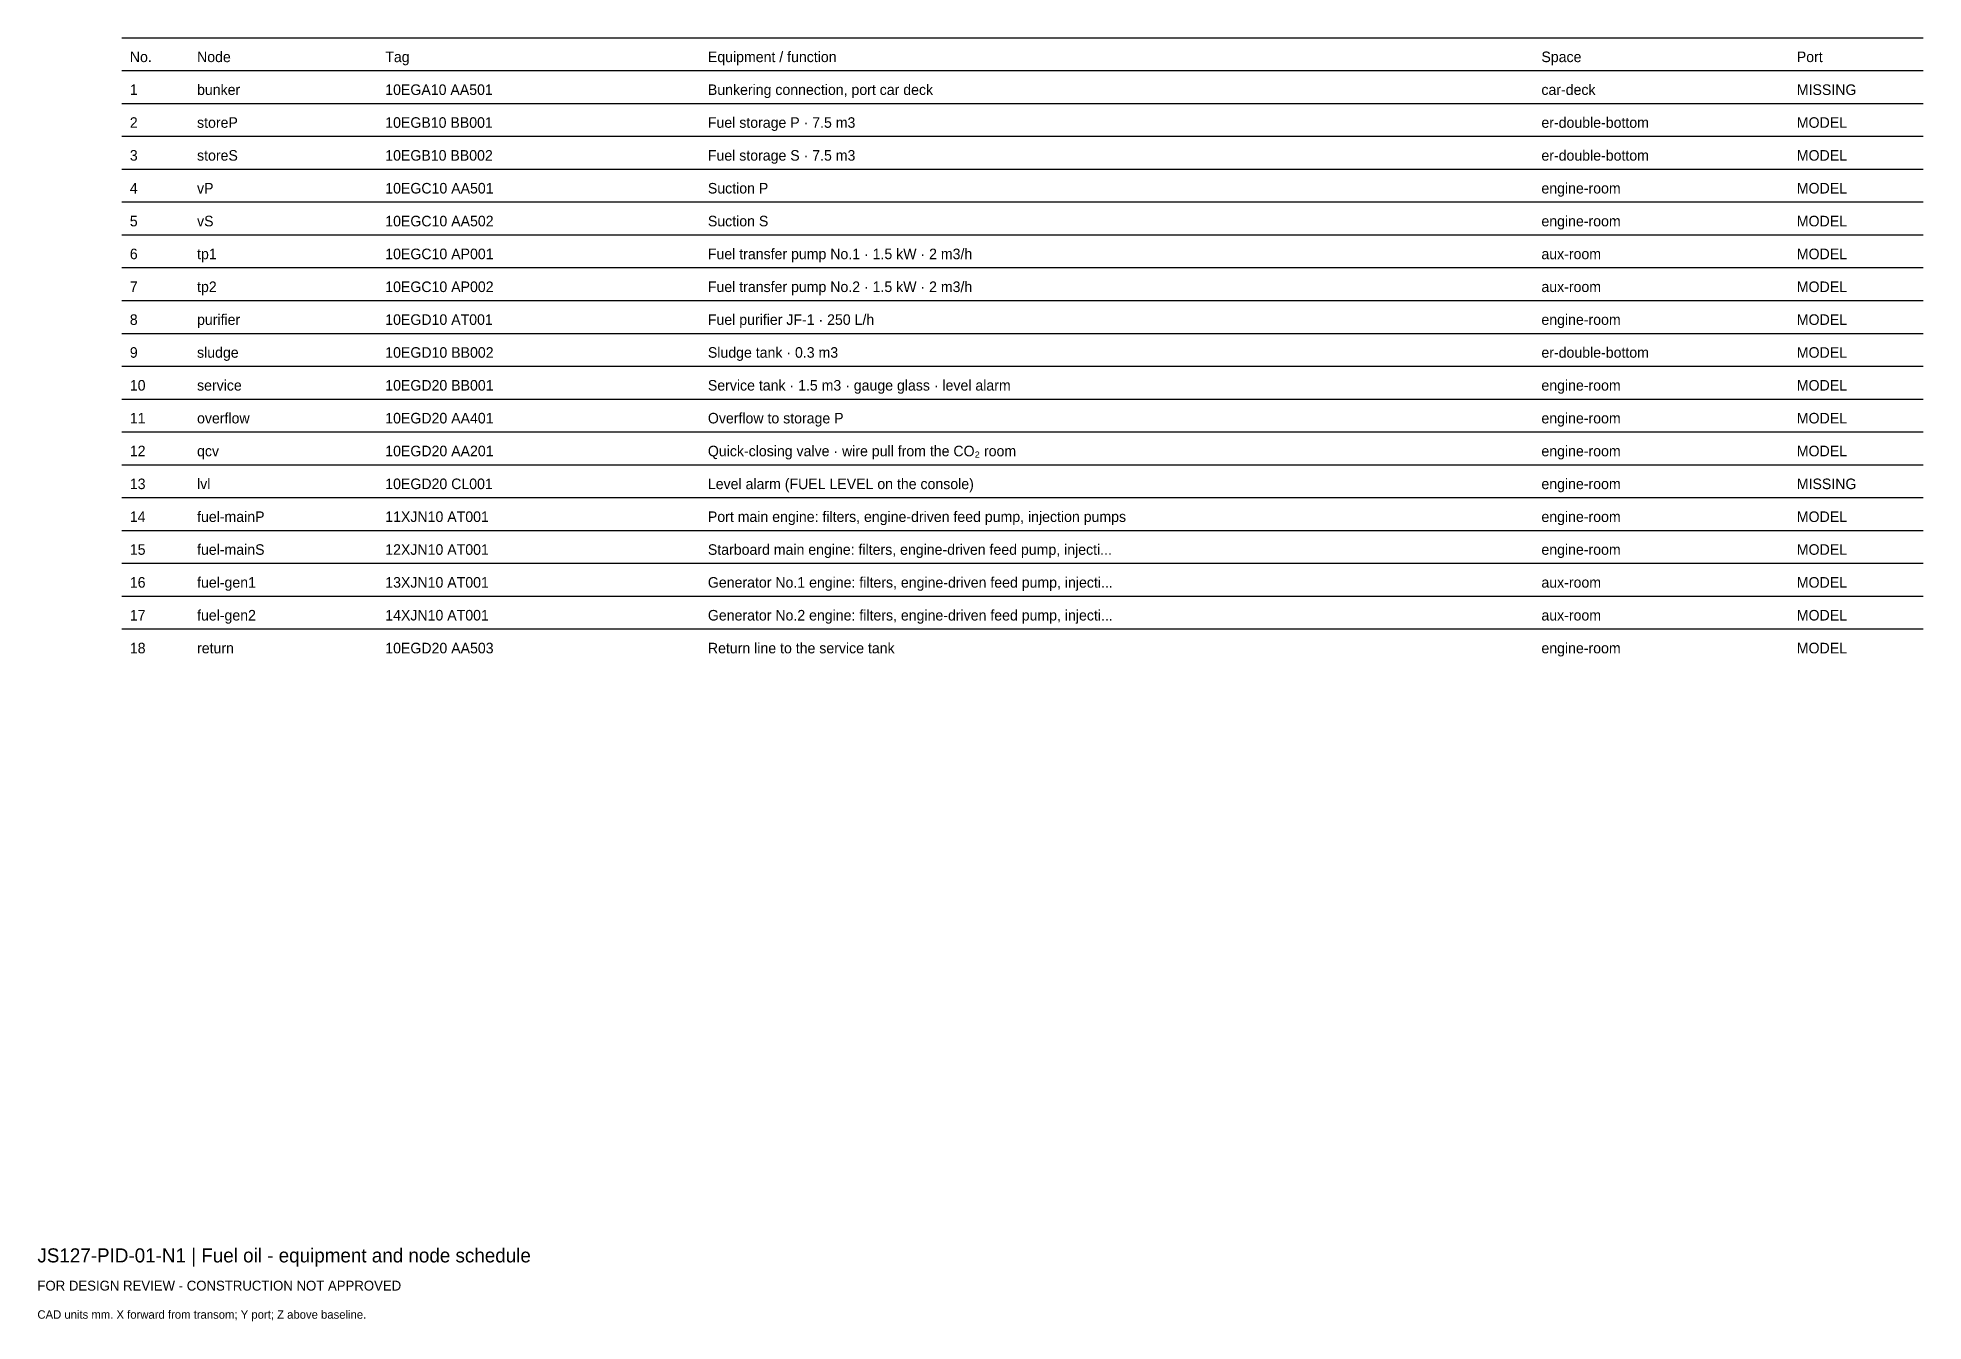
# Model space of a CAD drawing. Header units: millimetres. Extents: x 0 to 402, y -25 to 249.
import ezdxf

# ---------------------------------------------------------------- set-up
doc = ezdxf.new("R2010")
doc.units = ezdxf.units.MM
doc.layers.add('ANNOTATION', color=7, linetype='Continuous')
doc.layers.add('GEOMETRY', color=7, linetype='Continuous')

msp = doc.modelspace()

# ---------------------------------------------------------------- linework, layer by layer
at = {"layer": 'GEOMETRY'}
for p, q in [((18, 249), (402, 249)), ((18, 242), (402, 242)), ((18, 235), (402, 235)), ((18, 228), (402, 228)), ((18, 221), (402, 221)), ((18, 214), (402, 214)), ((18, 207), (402, 207)), ((18, 200), (402, 200)), ((18, 193), (402, 193)), ((18, 186), (402, 186)), ((18, 179), (402, 179)), ((18, 172), (402, 172)), ((18, 165), (402, 165)), ((18, 158), (402, 158)), ((18, 151), (402, 151)), ((18, 144), (402, 144)), ((18, 137), (402, 137)), ((18, 130), (402, 130)), ((18, 123), (402, 123))]:
    msp.add_line(p, q, dxfattribs=at)

# ---------------------------------------------------------------- texts
at = {"layer": 'ANNOTATION'}
for s, height, p in [('No.', 2.25, (19.7, 243.8)), ('Node', 2.25, (34.03, 243.8)), ('Tag', 2.25, (74.15, 243.8)), ('Equipment / function', 2.25, (142.92, 243.8)), ('Space', 2.25, (320.6, 243.8)), ('Port', 2.25, (375.04, 243.8)), ('1', 2.25, (19.7, 236.8)), ('bunker', 2.25, (34.03, 236.8)), ('10EGA10 AA501', 2.25, (74.15, 236.8)), ('Bunkering connection, port car deck', 2.25, (142.92, 236.8)), ('car-deck', 2.25, (320.6, 236.8)), ('MISSING', 2.25, (375.04, 236.8)), ('2', 2.25, (19.7, 229.8)), ('storeP', 2.25, (34.03, 229.8)), ('10EGB10 BB001', 2.25, (74.15, 229.8)), ('Fuel storage P · 7.5 m3', 2.25, (142.92, 229.8)), ('er-double-bottom', 2.25, (320.6, 229.8)), ('MODEL', 2.25, (375.04, 229.8)), ('Fuel storage S · 7.5 m3', 2.25, (142.92, 222.8)), ('er-double-bottom', 2.25, (320.6, 222.8)), ('3', 2.25, (19.7, 222.8)), ('storeS', 2.25, (34.03, 222.8)), ('10EGB10 BB002', 2.25, (74.15, 222.8)), ('MODEL', 2.25, (375.04, 222.8)), ('4', 2.25, (19.7, 215.8)), ('vP', 2.25, (34.03, 215.8)), ('10EGC10 AA501', 2.25, (74.15, 215.8)), ('Suction P', 2.25, (142.92, 215.8)), ('engine-room', 2.25, (320.6, 215.8)), ('MODEL', 2.25, (375.04, 215.8)), ('5', 2.25, (19.7, 208.8)), ('vS', 2.25, (34.03, 208.8)), ('10EGC10 AA502', 2.25, (74.15, 208.8)), ('Suction S', 2.25, (142.92, 208.8)), ('engine-room', 2.25, (320.6, 208.8)), ('MODEL', 2.25, (375.04, 208.8)), ('6', 2.25, (19.7, 201.8)), ('tp1', 2.25, (34.03, 201.8)), ('10EGC10 AP001', 2.25, (74.15, 201.8)), ('Fuel transfer pump No.1 · 1.5 kW · 2 m3/h', 2.25, (142.92, 201.8)), ('aux-room', 2.25, (320.6, 201.8)), ('MODEL', 2.25, (375.04, 201.8)), ('7', 2.25, (19.7, 194.8)), ('tp2', 2.25, (34.03, 194.8)), ('10EGC10 AP002', 2.25, (74.15, 194.8)), ('Fuel transfer pump No.2 · 1.5 kW · 2 m3/h', 2.25, (142.92, 194.8)), ('MODEL', 2.25, (375.04, 194.8)), ('aux-room', 2.25, (320.6, 194.8)), ('8', 2.25, (19.7, 187.8)), ('purifier', 2.25, (34.03, 187.8)), ('10EGD10 AT001', 2.25, (74.15, 187.8)), ('Fuel purifier JF-1 · 250 L/h', 2.25, (142.92, 187.8)), ('engine-room', 2.25, (320.6, 187.8)), ('MODEL', 2.25, (375.04, 187.8)), ('9', 2.25, (19.7, 180.8)), ('sludge', 2.25, (34.03, 180.8)), ('10EGD10 BB002', 2.25, (74.15, 180.8)), ('Sludge tank · 0.3 m3', 2.25, (142.92, 180.8)), ('er-double-bottom', 2.25, (320.6, 180.8)), ('MODEL', 2.25, (375.04, 180.8)), ('10', 2.25, (19.7, 173.8)), ('service', 2.25, (34.03, 173.8)), ('10EGD20 BB001', 2.25, (74.15, 173.8)), ('Service tank · 1.5 m3 · gauge glass · level alarm', 2.25, (142.92, 173.8)), ('engine-room', 2.25, (320.6, 173.8)), ('MODEL', 2.25, (375.04, 173.8)), ('11', 2.25, (19.7, 166.8)), ('overflow', 2.25, (34.03, 166.8)), ('10EGD20 AA401', 2.25, (74.15, 166.8)), ('Overflow to storage P', 2.25, (142.92, 166.8)), ('engine-room', 2.25, (320.6, 166.8)), ('MODEL', 2.25, (375.04, 166.8)), ('12', 2.25, (19.7, 159.8)), ('qcv', 2.25, (34.03, 159.8)), ('10EGD20 AA201', 2.25, (74.15, 159.8)), ('Quick-closing valve · wire pull from the CO₂ room', 2.25, (142.92, 159.8)), ('engine-room', 2.25, (320.6, 159.8)), ('MODEL', 2.25, (375.04, 159.8)), ('13', 2.25, (19.7, 152.8)), ('lvl', 2.25, (34.03, 152.8)), ('10EGD20 CL001', 2.25, (74.15, 152.8)), ('Level alarm (FUEL LEVEL on the console)', 2.25, (142.92, 152.8)), ('engine-room', 2.25, (320.6, 152.8)), ('MISSING', 2.25, (375.04, 152.8)), ('14', 2.25, (19.7, 145.8)), ('fuel-mainP', 2.25, (34.03, 145.8)), ('11XJN10 AT001', 2.25, (74.15, 145.8)), ('Port main engine: filters, engine-driven feed pump, injection pumps', 2.25, (142.92, 145.8)), ('engine-room', 2.25, (320.6, 145.8)), ('MODEL', 2.25, (375.04, 145.8)), ('15', 2.25, (19.7, 138.8)), ('fuel-mainS', 2.25, (34.03, 138.8)), ('12XJN10 AT001', 2.25, (74.15, 138.8)), ('Starboard main engine: filters, engine-driven feed pump, injecti...', 2.25, (142.92, 138.8)), ('engine-room', 2.25, (320.6, 138.8)), ('MODEL', 2.25, (375.04, 138.8)), ('16', 2.25, (19.7, 131.8)), ('fuel-gen1', 2.25, (34.03, 131.8)), ('13XJN10 AT001', 2.25, (74.15, 131.8)), ('Generator No.1 engine: filters, engine-driven feed pump, injecti...', 2.25, (142.92, 131.8)), ('aux-room', 2.25, (320.6, 131.8)), ('MODEL', 2.25, (375.04, 131.8)), ('17', 2.25, (19.7, 124.8)), ('fuel-gen2', 2.25, (34.03, 124.8)), ('14XJN10 AT001', 2.25, (74.15, 124.8)), ('Generator No.2 engine: filters, engine-driven feed pump, injecti...', 2.25, (142.92, 124.8)), ('aux-room', 2.25, (320.6, 124.8)), ('MODEL', 2.25, (375.04, 124.8)), ('18', 2.25, (19.7, 117.8)), ('return', 2.25, (34.03, 117.8)), ('10EGD20 AA503', 2.25, (74.15, 117.8)), ('Return line to the service tank', 2.25, (142.92, 117.8)), ('engine-room', 2.25, (320.6, 117.8)), ('MODEL', 2.25, (375.04, 117.8)), ('JS127-PID-01-N1 | Fuel oil - equipment and node schedule', 3, (0, -12)), ('FOR DESIGN REVIEW - CONSTRUCTION NOT APPROVED', 2.1, (0, -18)), ('CAD units mm. X forward from transom; Y port; Z above baseline.', 1.8, (0, -24))]:
    msp.add_text(s, height=height, dxfattribs=at).set_placement(p)

doc.saveas('drawing.dxf')
